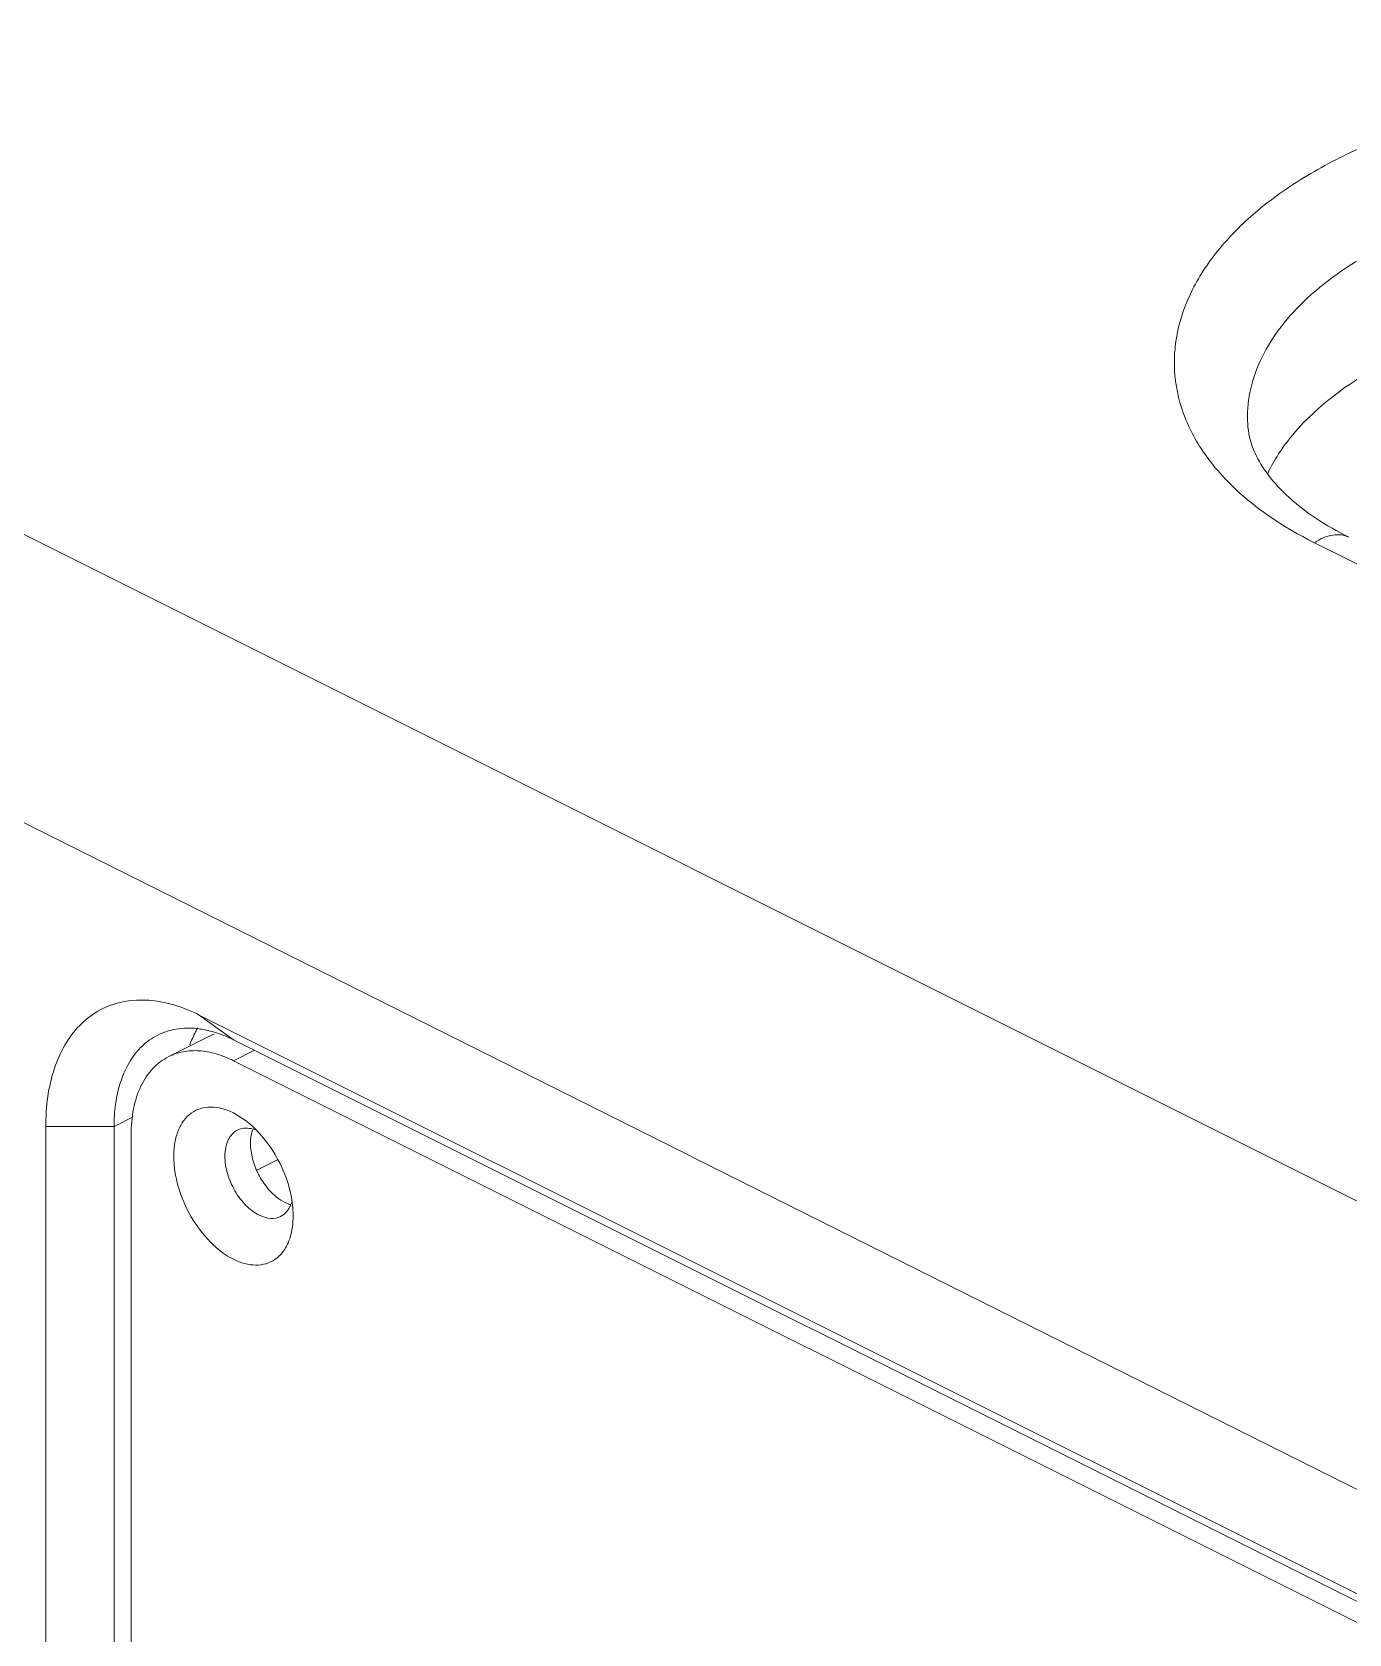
# Model space of a CAD drawing. Header units: millimetres. Extents: x 1177 to 3850, y 93 to 1984.
# Drawn here: x 2679.7 to 2728.2, y 1618.4 to 1677.5 of the extents above; entities that cross this region are included whole.
import ezdxf

# ---------------------------------------------------------------- set-up
doc = ezdxf.new("R2010")
doc.units = ezdxf.units.MM
doc.header["$LTSCALE"] = 0.1
doc.layers.get('Defpoints').update_dxf_attribs({"lineweight": 9})

msp = doc.modelspace()

# ---------------------------------------------------------------- linework, layer by layer
at = {"layer": 'Defpoints'}
for p, q in [((2956.123, 1520.564), (2638.059, 1679.596)), ((2947.951, 1514.027), (2631.145, 1672.43)), ((2726.915, 1658.64), (2765.116, 1639.563)), ((2685.832, 1641.238), (2687.089, 1640.327)), ((2685.832, 1641.238), (2893.264, 1537.522)), ((2686.377, 1640.545), (2684.704, 1639.708)), ((2687.089, 1640.327), (2894.522, 1536.61)), ((2687.859, 1639.942), (2687.089, 1639.557)), ((2894.522, 1535.841), (2687.089, 1639.557)), ((2687.529, 1637.357), (2687.089, 1637.632)), ((2680.175, 1603.264), (2680.175, 1637.138)), ((2680.175, 1637.138), (2682.689, 1637.138)), ((2682.689, 1637.138), (2683.393, 1637.49)), ((2682.689, 1603.264), (2682.689, 1637.138)), ((2683.317, 1636.823), (2683.317, 1602.95)), ((2688.712, 1635.903), (2687.955, 1635.524))]:
    msp.add_line(p, q, dxfattribs=at)
for centre, radius, start, end in [((2687.535, 1636.403), 0.667, 111.32048, 116.60295), ((2688.136, 1634.668), 1.141, 338.45202, 343.05263), ((2686.095, 1633.837), 3.194, 358.44766, 0.00419)]:
    msp.add_arc(centre, radius, start, end, dxfattribs=at)
for points, knots in [([(2749.188, 1673.181), (2747.741, 1673.904), (2744.456, 1674.961), (2739.208, 1675.473), (2733.837, 1674.976), (2729.608, 1673.727), (2726.68, 1672.245), (2724.865, 1670.982), (2723.417, 1669.57), (2722.381, 1668.039), (2721.795, 1666.428), (2721.695, 1664.784), (2722.093, 1663.177), (2722.649, 1662.211), (2722.986, 1661.755)], [0, 0, 0, 0, 0.135061, 0.284468, 0.437563, 0.582769, 0.649386, 0.710788, 0.766651, 0.817285, 0.863795, 0.908113, 0.952717, 1, 1, 1, 1]), ([(2747.551, 1669.927), (2746.502, 1670.451), (2744.148, 1671.26), (2740.359, 1671.789), (2736.39, 1671.669), (2732.566, 1670.909), (2729.197, 1669.571), (2726.89, 1667.989), (2725.568, 1666.509), (2724.886, 1665.377), (2724.493, 1664.202), (2724.434, 1663.401), (2724.456, 1663.013)], [0, 0, 0, 0, 0.128741, 0.270487, 0.417855, 0.562386, 0.696154, 0.813365, 0.865229, 0.912917, 0.957354, 1, 1, 1, 1]), ([(2735.691, 1667.217), (2734.621, 1667.051), (2732.568, 1666.586), (2729.758, 1665.475), (2727.434, 1664.026), (2726.213, 1662.793), (2725.753, 1662.142)], [0, 0, 0, 0, 0.284599, 0.55076, 0.79043, 1, 1, 1, 1]), ([(2724.456, 1663.013), (2724.466, 1662.852), (2724.513, 1662.519), (2724.712, 1661.91), (2725.142, 1661.173), (2726.222, 1659.971), (2727.348, 1659.257), (2728.187, 1658.838)], [0, 0, 0, 0, 0.082609, 0.172396, 0.328285, 0.517143, 1, 1, 1, 1]), ([(2725.753, 1662.142), (2725.698, 1662.065), (2725.492, 1661.76), (2725.31, 1661.438), (2725.193, 1661.191)], [0, 0, 0, 0, 0.256525, 1, 1, 1, 1]), ([(2722.986, 1661.755), (2723.213, 1661.447), (2724.316, 1660.171), (2725.754, 1659.219), (2726.915, 1658.64)], [0, 0, 0, 0, 0.228182, 1, 1, 1, 1]), ([(2728.187, 1658.838), (2728.1, 1658.882), (2727.901, 1658.941), (2727.449, 1658.927), (2727.119, 1658.774), (2726.915, 1658.64)], [0, 0, 0, 0, 0.218838, 0.453062, 1, 1, 1, 1]), ([(2680.175, 1637.138), (2680.175, 1637.86), (2680.336, 1639.207), (2681.137, 1640.677), (2682.067, 1641.408), (2683.141, 1641.848), (2684.055, 1641.815), (2684.63, 1641.68)], [0, 0, 0, 0, 0.291345, 0.537384, 0.650283, 0.761963, 1, 1, 1, 1]), ([(2684.63, 1641.68), (2684.73, 1641.657), (2685.143, 1641.546), (2685.541, 1641.383), (2685.832, 1641.238)], [0, 0, 0, 0, 0.240576, 1, 1, 1, 1]), ([(2684.306, 1640.503), (2684.518, 1640.609), (2684.989, 1640.76), (2685.481, 1640.768), (2685.73, 1640.743)], [0, 0, 0, 0, 0.486869, 1, 1, 1, 1]), ([(2685.776, 1640.767), (2685.746, 1640.718), (2685.63, 1640.513), (2685.536, 1640.295), (2685.476, 1640.127)], [0, 0, 0, 0, 0.242685, 1, 1, 1, 1]), ([(2685.73, 1640.743), (2685.796, 1640.736), (2686.069, 1640.699), (2686.337, 1640.628), (2686.535, 1640.56)], [0, 0, 0, 0, 0.241609, 1, 1, 1, 1]), ([(2686.535, 1640.56), (2686.581, 1640.545), (2686.77, 1640.476), (2686.953, 1640.394), (2687.089, 1640.327)], [0, 0, 0, 0, 0.244494, 1, 1, 1, 1]), ([(2683.529, 1639.885), (2683.584, 1639.95), (2683.81, 1640.194), (2684.085, 1640.393), (2684.306, 1640.503)], [0, 0, 0, 0, 0.256315, 1, 1, 1, 1]), ([(2682.689, 1637.138), (2682.689, 1637.41), (2682.746, 1638.371), (2683.081, 1639.353), (2683.529, 1639.885)], [0, 0, 0, 0, 0.281289, 1, 1, 1, 1]), ([(2683.317, 1636.823), (2683.317, 1637.148), (2683.37, 1637.765), (2683.634, 1638.61), (2684.075, 1639.286), (2684.486, 1639.6), (2684.704, 1639.708)], [0, 0, 0, 0, 0.289696, 0.549614, 0.782836, 1, 1, 1, 1]), ([(2684.704, 1639.708), (2684.871, 1639.792), (2685.24, 1639.915), (2685.84, 1639.945), (2686.471, 1639.826), (2686.883, 1639.66), (2687.089, 1639.557)], [0, 0, 0, 0, 0.227097, 0.464623, 0.720922, 1, 1, 1, 1]), ([(2687.089, 1637.632), (2686.952, 1637.701), (2686.678, 1637.808), (2686.258, 1637.867), (2685.864, 1637.81), (2685.518, 1637.635), (2685.238, 1637.352), (2685.035, 1636.978), (2684.914, 1636.529), (2684.889, 1636.206), (2684.889, 1636.038)], [0, 0, 0, 0, 0.134793, 0.257232, 0.370326, 0.480087, 0.593352, 0.71591, 0.851333, 1, 1, 1, 1]), ([(2687.803, 1637.038), (2687.716, 1637.061), (2687.543, 1637.087), (2687.37, 1637.054), (2687.293, 1637.024)], [0, 0, 0, 0, 0.521638, 1, 1, 1, 1]), ([(2687.937, 1637), (2687.905, 1637.033), (2687.775, 1637.159), (2687.637, 1637.277), (2687.529, 1637.358)], [0, 0, 0, 0, 0.256338, 1, 1, 1, 1]), ([(2687.237, 1636.999), (2687.164, 1636.963), (2687.027, 1636.859), (2686.88, 1636.633), (2686.792, 1636.352), (2686.775, 1636.146), (2686.775, 1636.038)], [0, 0, 0, 0, 0.217166, 0.450361, 0.71044, 1, 1, 1, 1]), ([(2687.718, 1636.509), (2687.718, 1636.553), (2687.723, 1636.719), (2687.754, 1636.885), (2687.794, 1637)], [0, 0, 0, 0, 0.265232, 1, 1, 1, 1]), ([(2688.762, 1634.47), (2688.608, 1634.579), (2688.322, 1634.856), (2687.994, 1635.36), (2687.776, 1635.923), (2687.718, 1636.319), (2687.718, 1636.509)], [0, 0, 0, 0, 0.239303, 0.49832, 0.758261, 1, 1, 1, 1]), ([(2689.254, 1634.331), (2689.186, 1634.828), (2688.87, 1635.8), (2688.29, 1636.642), (2687.937, 1637)], [0, 0, 0, 0, 0.499448, 1, 1, 1, 1]), ([(2684.889, 1636.038), (2684.889, 1635.662), (2685.019, 1634.881), (2685.488, 1633.796), (2686.178, 1632.867), (2686.776, 1632.4), (2687.089, 1632.243)], [0, 0, 0, 0, 0.246829, 0.511783, 0.770291, 1, 1, 1, 1]), ([(2686.775, 1636.038), (2686.775, 1635.823), (2686.849, 1635.377), (2687.117, 1634.757), (2687.511, 1634.226), (2687.853, 1633.959), (2688.032, 1633.869)], [0, 0, 0, 0, 0.246823, 0.511783, 0.770296, 1, 1, 1, 1]), ([(2689.188, 1634.257), (2689.152, 1634.267), (2689.001, 1634.319), (2688.861, 1634.399), (2688.762, 1634.47)], [0, 0, 0, 0, 0.234908, 1, 1, 1, 1]), ([(2688.827, 1633.819), (2688.909, 1633.86), (2689.064, 1633.984), (2689.16, 1634.156), (2689.197, 1634.249)], [0, 0, 0, 0, 0.477911, 1, 1, 1, 1]), ([(2689.289, 1633.838), (2689.289, 1633.878), (2689.286, 1634.043), (2689.271, 1634.208), (2689.254, 1634.331)], [0, 0, 0, 0, 0.24342, 1, 1, 1, 1]), ([(2687.089, 1632.243), (2687.223, 1632.176), (2687.492, 1632.071), (2687.903, 1632.009), (2688.29, 1632.059), (2688.633, 1632.222), (2688.914, 1632.49), (2689.121, 1632.847), (2689.251, 1633.277), (2689.283, 1633.588), (2689.288, 1633.751)], [0, 0, 0, 0, 0.135579, 0.258972, 0.372967, 0.483268, 0.596481, 0.71834, 0.852573, 1, 1, 1, 1]), ([(2688.032, 1633.869), (2688.163, 1633.804), (2688.429, 1633.715), (2688.714, 1633.762), (2688.827, 1633.819)], [0, 0, 0, 0, 0.536339, 1, 1, 1, 1])]:
    msp.add_open_spline(points, degree=3, knots=knots, dxfattribs=at)
msp.add_open_spline([(2687.928, 1636.995), (2687.887, 1637.012), (2687.845, 1637.026), (2687.803, 1637.038)], degree=3, dxfattribs=at)

doc.saveas('drawing.dxf')
